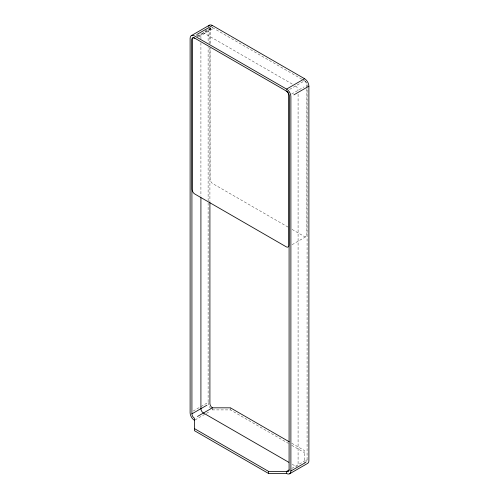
<?xml version="1.0" encoding="UTF-8"?>
<svg xmlns="http://www.w3.org/2000/svg" width="499" height="499" viewBox="0 0 499 499"><rect width="100%" height="100%" fill="white"/><g stroke="black" fill="none" stroke-linecap="round" stroke-linejoin="round"><path stroke-width="0.37" stroke-dasharray="2.5 1.87" d="M195.988 35.011L197.317 34.244M196.219 36.078L199.556 34.157M204.883 31.075L210.216 28M197.436 36.252L212.431 27.595L301.889 79.241M197.467 36.652L212.792 27.801A3.817 2.202 60 0 0 211.801 27.451M198.976 36.758L213.641 28.293M289.563 89.44L304.558 80.788A3.562 2.058 60 0 1 307.078 85.148L307.078 87.487M291.697 94.03L304.084 86.882M292.115 244.678L306.112 236.601M193.119 411.082L200.317 406.928M200.941 406.566L208.114 402.425L208.114 47.424M195.04 419.946L209.437 411.638M291.784 468.393L307.078 459.56L307.078 88.254M208.114 402.425A6.107 3.524 60 0 0 212.431 409.904L230.426 409.904L288.385 443.368M302.556 79.628L304.558 80.788M292.202 84.038L203.436 32.791A3.562 2.058 60 0 0 201.864 32.516M288.073 227.095L212.792 183.638A3.817 2.202 60 0 1 210.091 178.96L210.091 48.06M292.102 229.428L304.203 236.407A3.817 2.202 60 0 0 306.897 234.854L306.897 88.367M291.759 443.237L304.558 450.628L304.558 463.091M291.759 445.314L304.558 452.705M292.202 464.27L295.564 466.209A3.562 2.058 60 0 0 297.136 466.484M306.897 87.587L306.897 85.254A3.817 2.202 60 0 0 304.203 80.576M298.084 94.236L298.084 464.756A3.562 2.058 60 0 1 297.834 465.873M230.426 407.826L230.426 409.904M212.431 407.826L212.431 409.904M210.091 43.388L210.091 29.36A3.817 2.202 60 0 1 210.884 27.613M209.911 43.8L209.911 29.048A3.562 2.058 60 0 1 210.091 28.081M209.911 47.686L209.911 201.771M208.114 29.566L208.114 42.764M200.916 38.916L200.916 34.244A3.562 2.058 60 0 1 200.978 33.633M200.916 42.808L200.916 196.151M307.078 459.56A3.562 2.058 60 0 1 304.558 461.014M295.564 85.978A3.562 2.058 60 0 1 298.084 90.344"/><path stroke-width="0.75" d="M191.385 35.604L209.38 25.218M197.436 34.175L212.431 25.518L304.558 78.705A6.107 3.524 60 0 1 308.881 86.19L308.881 460.602A6.107 3.524 60 0 1 307.615 463.396L289.62 473.782M194.442 420.295A6.107 3.524 60 0 1 190.119 412.81L190.119 38.398A6.107 3.524 60 0 1 194.442 35.909L286.569 89.096L304.558 78.705M293.886 94.847L308.881 86.19M305.881 462.33L290.886 470.987A6.107 3.524 60 0 1 286.569 473.482L268.574 473.482L194.442 430.681L194.442 418.212A3.562 2.058 60 0 1 191.922 413.852L206.917 405.194M197.436 416.484L212.431 407.826L230.426 407.826L289.202 441.758M289.177 469.902L286.569 471.405L268.574 471.405L194.442 428.604M288.84 462.33L203.436 413.022A3.562 2.058 60 0 1 200.916 408.656L200.916 197.71M290.886 470.987L290.886 96.575A6.107 3.524 60 0 0 286.569 89.096M286.569 473.482L286.569 471.405A3.562 2.058 60 0 0 289.089 469.952L289.089 95.54A3.562 2.058 60 0 0 286.569 91.174L194.442 37.986A3.562 2.058 60 0 0 191.922 39.44L191.922 413.852M268.574 471.405L268.574 473.482M209.911 202.55L209.911 403.46A3.562 2.058 60 0 0 212.431 407.826M194.797 38.192A3.817 2.202 60 0 0 192.103 39.752L192.103 189.352A3.817 2.202 60 0 0 194.797 194.024L286.208 246.799A3.817 2.202 60 0 0 288.909 245.24L288.909 95.64A3.817 2.202 60 0 0 286.208 90.968M208.42 26.353A6.107 3.524 60 0 1 212.431 25.518"/></g></svg>
